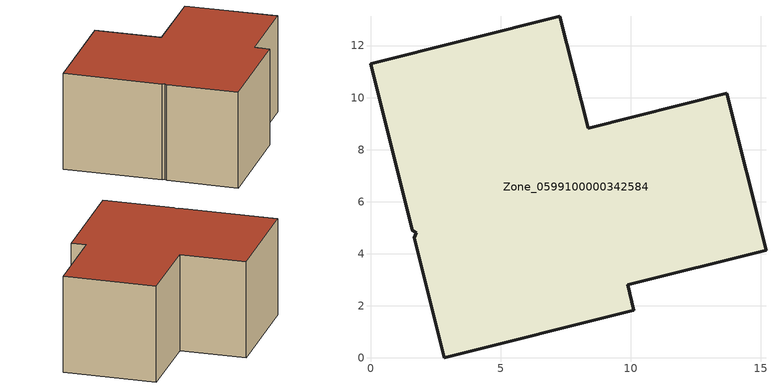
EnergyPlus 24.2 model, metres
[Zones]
Zone_0599100000342584
 floor ground (C_G): 1.76,4.81 1.6,4.91 0,11.31 7.28,13.13 8.36,8.83 13.69,10.16 15.2,4.14 9.88,2.8 10.12,1.83 2.83,0 1.68,4.61 z0
 wall outside (C_F): 2.83,0 10.12,1.83 9.88,2.8 15.2,4.14 13.69,10.16 8.36,8.83 7.28,13.13 0,11.31 1.6,4.91 1.76,4.81 1.68,4.61 2.83,0 z0:6.64
 roof outside (C_R): 1.76,4.81 1.68,4.61 2.83,0 10.12,1.83 9.88,2.8 15.2,4.14 13.69,10.16 8.36,8.83 7.28,13.13 0,11.31 1.6,4.91 z6.64
[BUILDING]
Pand.0599100000342584: North Axis=0; Terrain=City; Loads Convergence Tolerance Value=0.04; Temperature Convergence Tolerance Value=0.4; Solar Distribution=FullExterior; Maximum Number of Warmup Days=25; Minimum Number of Warmup Days=1
[Site:Location]
Rotterdam.The.Hague.AP_ZH_NLD Design_Conditions: Latitude=51.96; Longitude=4.45; Time Zone=1; Elevation=-4.5
[SITE:GROUNDTEMPERATURE:BUILDINGSURFACE]
18, 18, 18, 18, 18, 18, 18, 18, 18, 18, 18, 18
[MATERIAL] Thermal Absorptance=0.9; Solar Absorptance=0.7; Visible Absorptance=0.7
Name | Roughness | Thickness | Conductivity | Density | Specific Heat
G.D.1992-2005 | MediumSmooth | 0.15 | 0.06 | 540 | 1210
F.D.1992-2005 | Rough | 0.3 | 0.12 | 1920 | 840
R.D.1992-2005 | MediumRough | 0.2 | 0.08 | 1500 | 1000
[CONSTRUCTION]
C_G: G.D.1992-2005
C_F: F.D.1992-2005
C_R: R.D.1992-2005
[ZONE]
Zone_0599100000342584: Type=1; Multiplier=1; Ceiling Height=Autocalculate; Volume=Autocalculate; Floor Area=autocalculate; Part of Total Floor Area=Yes
[ZONEINFILTRATION:DESIGNFLOWRATE]
Infil_Zone_0599100000342584: Zone or ZoneList or Space or SpaceList=Zone_0599100000342584; Schedule=AlwaysOn; Design Flow Rate Calculation Method=Flow/Area; Flow Rate per Floor Area=0.0021; Constant Term Coefficient=1; Temperature Term Coefficient=0; Velocity Term Coefficient=0; Velocity Squared Term Coefficient=0
[HVACTEMPLATE:ZONE:IDEALLOADSAIRSYSTEM]
Zone_0599100000342584: Maximum Heating Supply Air Temperature=50; Minimum Cooling Supply Air Temperature=13; Maximum Heating Supply Air Humidity Ratio=0.0156; Minimum Cooling Supply Air Humidity Ratio=0.0077; Heating Limit=NoLimit; Cooling Limit=NoLimit; Dehumidification Control Type=ConstantSensibleHeatRatio; Cooling Sensible Heat Ratio=0.7; Dehumidification Setpoint=60; Humidification Control Type=None; Humidification Setpoint=30; Outdoor Air Method=None; Outdoor Air Flow Rate per Person=0.00944; Outdoor Air Flow Rate per Zone Floor Area=0; Outdoor Air Flow Rate per Zone=0; Demand Controlled Ventilation Type=None; Outdoor Air Economizer Type=NoEconomizer; Heat Recovery Type=None; Sensible Heat Recovery Effectiveness=0.7; Latent Heat Recovery Effectiveness=0.65
[ZONECONTROL:THERMOSTAT]
ThermostatControl_Zone_0599100000342584: Zone or ZoneList=Zone_0599100000342584; Control Type Schedule=DualSetpointControlType; Control 1=Thermostat_Zone_0599100000342584; Temperature Difference Between Cutout And Setpoint=0
[THERMOSTATSETPOINT:DUALSETPOINT]
Thermostat_Zone_0599100000342584: Heating Setpoint Temperature Schedule=HeatingSetpoint_Zone_0599100000342584; Cooling Setpoint Temperature Schedule=CoolingSetpoint_Zone_0599100000342584
[SCHEDULE:COMPACT]
HeatingSetpoint_Zone_0599100000342584: Through: 12/31, For: AllDays, Until: 24:00, 21
CoolingSetpoint_Zone_0599100000342584: Through: 12/31, For: AllDays, Until: 24:00, 24
DualSetpointControlType: Through: 12/31, For: AllDays, Until: 24:00, 4
AlwaysOn: Through: 12/31, For: AllDays, Until: 24:00, 1
